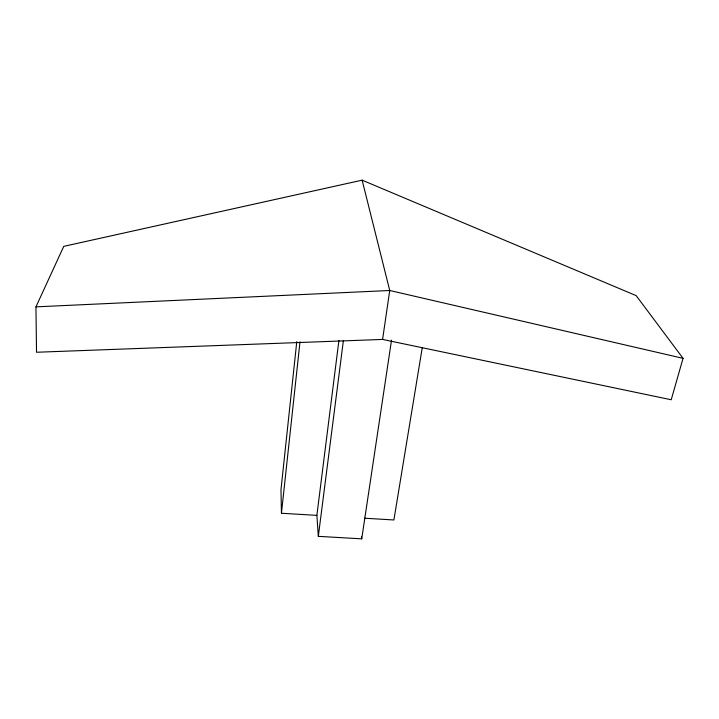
<?xml version="1.0" encoding="UTF-8"?>
<svg xmlns="http://www.w3.org/2000/svg" width="719" height="719" viewBox="0 0 719 719"><rect width="100%" height="100%" fill="white"/><g stroke="black" fill="none" stroke-linecap="round" stroke-linejoin="round"><path stroke-width="1.08" d="M296.785 341.588L280.985 489.603L281.444 513.258L316.872 515.37L318.319 536.347L361.72 538.837L391.522 340.159M281.444 513.258L300.003 341.777M316.872 515.37L338.91 340.464M318.319 536.347L343.376 340.653M382.589 339.431L389.734 290.494L362.133 180.163L63.757 246.356L35.95 306.86L36.516 352.256L382.589 339.431L671.213 399.764L683.05 358.35L636.18 295.644L362.133 180.163M422.305 347.412L393.895 519.972L364.488 518.21M35.95 306.86L389.734 290.494L683.05 358.35M361.441 536.635L361.72 538.837"/></g></svg>
